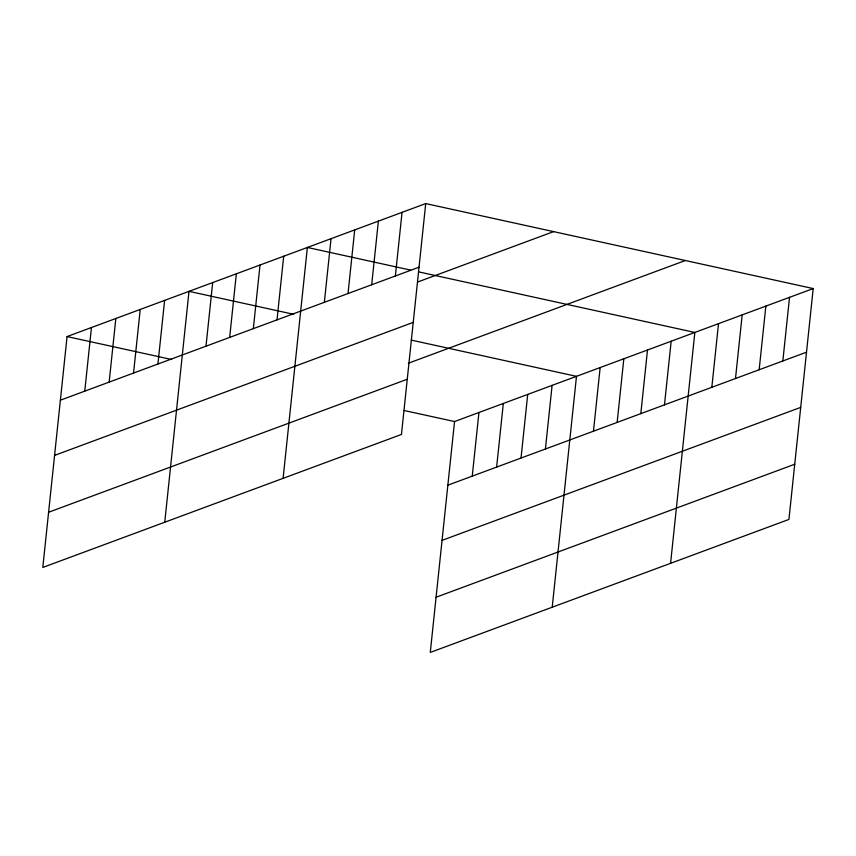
<?xml version="1.0" encoding="UTF-8"?>
<svg xmlns="http://www.w3.org/2000/svg" width="856" height="856" viewBox="0 0 856 856"><rect width="100%" height="100%" fill="white"/><g stroke="black" fill="none" stroke-linecap="round" stroke-linejoin="round"><path stroke-width="1.28" d="M425.721 203.578L67.068 336.569L42.8 567.442L401.453 434.452L425.721 203.578L813.2 288.558L788.932 519.432L430.279 652.422L454.547 421.548L813.2 288.558M84.765 391.149L91.453 327.527M109.151 382.108L115.838 318.486M133.547 373.066L140.234 309.433M157.932 364.014L164.62 300.392M164.748 522.224L189.005 291.35L293.629 314.291M205.996 346.199L212.684 282.576M229.665 337.425L236.352 273.792M253.333 328.64L260.021 265.018M277.012 319.866L283.7 256.244M283.101 478.333L307.368 247.459L410.698 270.122M324.349 302.307L331.037 238.685M348.018 293.533L354.705 229.911M371.697 284.759L378.384 221.126M395.365 275.974L402.053 212.352M472.245 476.139L478.932 412.506M496.63 467.087L503.317 403.465M521.026 458.046L527.713 394.423M545.411 449.004L552.099 385.382M552.216 607.204L576.484 376.34L411.158 340.078M593.465 431.189L600.152 367.556M617.144 422.404L623.831 358.782M640.812 413.63L647.5 350.008M664.481 404.856L671.168 341.223M670.58 563.323L694.847 332.449L418.445 271.823M711.828 387.297L718.516 323.675M735.497 378.523L742.184 314.89M759.165 369.739L765.853 306.116M782.844 360.965L789.532 297.342M60.38 400.191L419.033 267.2M417.792 281.977L553.586 231.623M54.581 455.381L413.234 322.391M408.376 363.212L685.335 260.513M48.599 512.252L407.263 379.251M447.859 485.181L806.513 352.19M442.049 540.371L800.713 407.381M436.079 597.231L794.732 464.241M67.068 336.569L171.681 359.509M404.171 410.505L454.547 421.548"/></g></svg>
